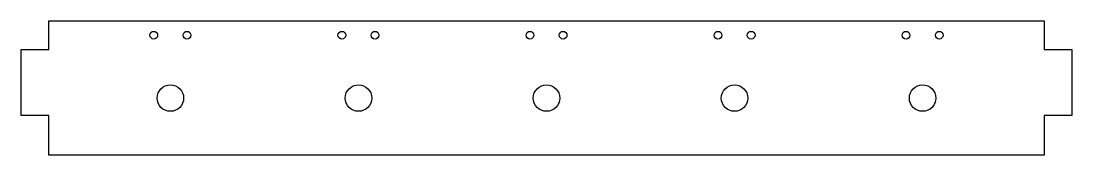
# Model space of a CAD drawing. Header units: millimetres. Extents: x -339 to 136, y -1700 to -1639.
import ezdxf

# ---------------------------------------------------------------- set-up
doc = ezdxf.new("R2010")
doc.units = ezdxf.units.MM
doc.layers.get('0').update_dxf_attribs({"linetype": 'CONTINUOUS'})

msp = doc.modelspace()

# ---------------------------------------------------------------- linework, layer by layer
msp.add_lwpolyline([(123.77, -1682.32), (123.77, -1700.24), (-326.23, -1700.24), (-326.23, -1682.32), (-338.73, -1682.32), (-338.73, -1652.32), (-326.23, -1652.32), (-326.23, -1639.4), (123.77, -1639.4), (123.77, -1652.32), (136.27, -1652.32), (136.27, -1682.32)], close=True)
for centre, radius in [((-278.73, -1645.86), 1.75), ((-263.73, -1645.86), 1.75), ((-193.73, -1645.86), 1.75), ((-178.73, -1645.86), 1.75), ((-108.73, -1645.86), 1.75), ((-93.73, -1645.86), 1.75), ((-23.73, -1645.86), 1.75), ((-8.73, -1645.86), 1.75), ((61.27, -1645.86), 1.75), ((76.27, -1645.86), 1.75), ((-271.23, -1674.4), 6), ((-186.23, -1674.4), 6), ((-101.23, -1674.4), 6), ((-16.23, -1674.4), 6), ((68.77, -1674.4), 6)]:
    msp.add_circle(centre, radius)

doc.saveas('drawing.dxf')
